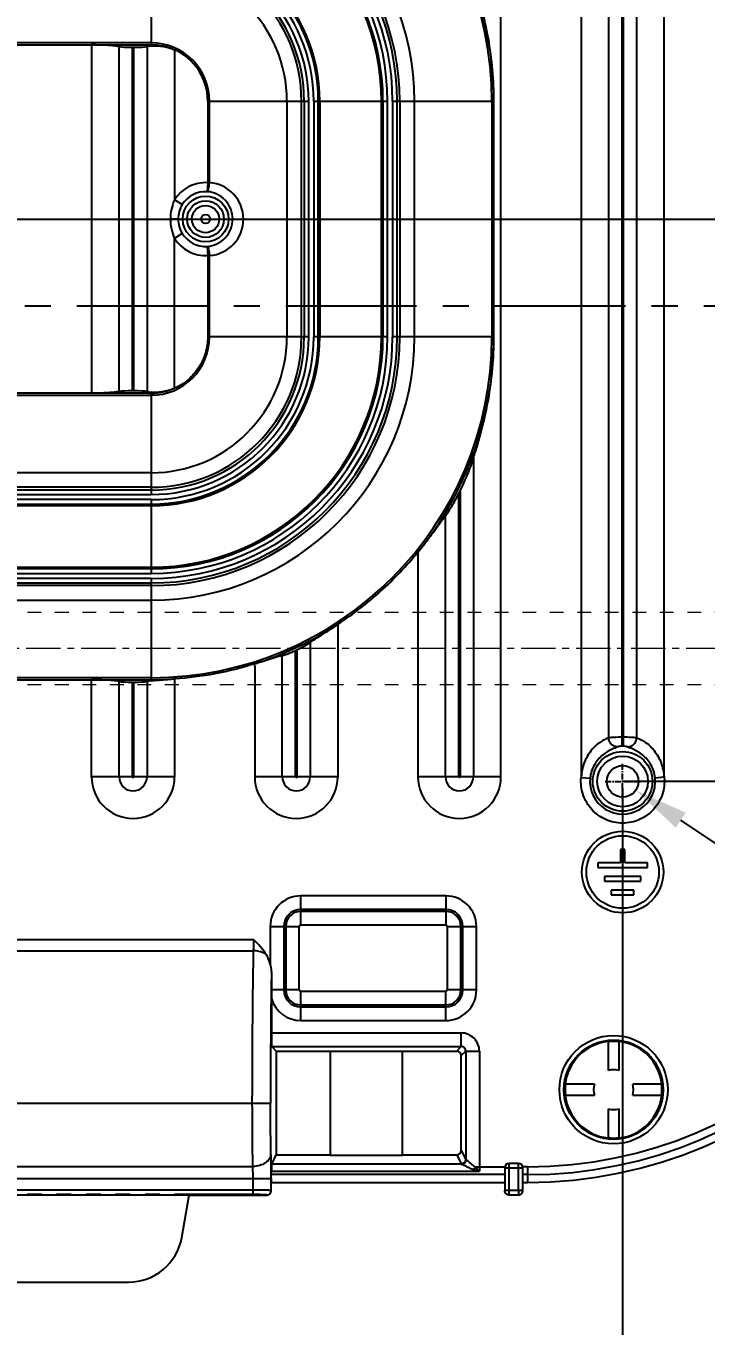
# Model space of a CAD drawing. Header units: millimetres. Extents: x -2895 to -298, y -11750 to -2997.
# Drawn here: x -1565.9 to -1490.5, y -6714.7 to -6570.6 of the extents above; entities that cross this region are included whole.
import ezdxf

# ---------------------------------------------------------------- set-up
doc = ezdxf.new("R2010")
doc.units = ezdxf.units.MM
doc.header["$LTSCALE"] = 16.335
doc.header["$PDMODE"] = 3
doc.header["$PDSIZE"] = 0.3125
doc.linetypes.add('CENTER', pattern=[0.6, 0.375, -0.075, 0.075, -0.075])
doc.linetypes.add('HIDDEN', pattern=[0.2, 0.1, -0.1])
doc.layers.get('0').update_dxf_attribs({"linetype": 'CONTINUOUS'})
doc.layers.get('Defpoints').update_dxf_attribs({"linetype": 'CONTINUOUS'})
doc.layers.add('cool', color=153, linetype='HIDDEN', lineweight=9)
doc.layers.add('DEFAULT_2', color=8, linetype='HIDDEN')
doc.styles.get("Standard").update_dxf_attribs({"font": 'txt', "width": 0.8})
doc.dimstyles.new('ISO-25', dxfattribs={"dimtxt": 8, "dimasz": 6, "dimexe": 0, "dimexo": 0, "dimgap": 0, "dimtad": 1, "dimdsep": 46, "dimtxsty": 'Standard', "dimcen": 0, "dimclrd": 4, "dimclre": 4, "dimclrt": 6, "dimazin": 0, "dimtfac": 1, "dimtofl": 0, "dimtmove": 0, "dimatfit": 3, "dimfxl": 0, "dimarcsym": 0})

# ---------------------------------------------------------------- blocks, each defined once
blk = doc.blocks.new('*D2095')
at = {"color": 4, "lineweight": -2}
blk.add_line((-1450.12, -6687.49), (-1493.31, -6658.64), dxfattribs=at)
at = {"color": 4}
blk.add_solid([(-1492.76, -6657.81), (-1493.87, -6659.47), (-1498.3, -6655.31)], dxfattribs=at)
at = {"layer": 'Defpoints', "color": 0}
for p in [(-1501.21, -6653.36), (-1498.3, -6655.31)]:
    blk.add_point(p, dxfattribs=at)
at = {"color": 6, "insert": (-1466.28, -6670.33), "char_height": 8, "attachment_point": 5, "rotation": 326.2601}
blk.add_mtext('∅3.5(镶针)', dxfattribs=at)
blk = doc.blocks.new('147')
at = {"layer": 'cool', "ltscale": 0.932966}
for p, q in [((229.57, -3849.57), (-211.77, -3849.57)), ((229.57, -3857.57), (-211.77, -3857.57))]:
    blk.add_line(p, q, dxfattribs=at)
at = {"layer": 'cool', "color": 1, "linetype": 'CENTER', "ltscale": 0.621977}
blk.add_line((243.9, -3853.57), (-226.1, -3853.57), dxfattribs=at)
blk = doc.blocks.new('*D2075')
at = {"color": 4, "lineweight": -2}
blk.add_line((-1400.17, -6601.62), (-1379.77, -6601.62), dxfattribs=at)
at = {"layer": 'Defpoints', "color": 0}
for p in [(-1626.39, -6601.62), (-1400.17, -6601.62), (-1382.17, -6601.62)]:
    blk.add_point(p, dxfattribs=at)
at = {"color": 6, "insert": (-1380.97, -6598.62), "char_height": 6, "attachment_point": 5}
blk.add_mtext('0', dxfattribs=at)
blk = doc.blocks.new('*D2076')
at = {"color": 4, "lineweight": -2}
blk.add_line((-1626.39, -6567.9), (-1362.97, -6567.9), dxfattribs=at)
at = {"layer": 'Defpoints', "color": 0}
for p in [(-1626.39, -6567.9), (-1382.17, -6567.9), (-1626.39, -6601.62)]:
    blk.add_point(p, dxfattribs=at)
at = {"color": 6, "insert": (-1372.57, -6564.9), "char_height": 6, "attachment_point": 5}
blk.add_mtext('33.72', dxfattribs=at)
blk = doc.blocks.new('*D2077')
at = {"color": 4, "lineweight": -2}
blk.add_line((-1421.22, -6554.62), (-1374.17, -6554.62), dxfattribs=at)
at = {"layer": 'Defpoints', "color": 0}
for p in [(-1421.22, -6554.62), (-1382.17, -6554.62), (-1626.39, -6601.62)]:
    blk.add_point(p, dxfattribs=at)
at = {"color": 6, "insert": (-1378.17, -6551.62), "char_height": 6, "attachment_point": 5}
blk.add_mtext('47', dxfattribs=at)
blk = doc.blocks.new('*D2078')
at = {"color": 4, "lineweight": -2}
blk.add_line((-1413.93, -6494.62), (-1371.77, -6494.62), dxfattribs=at)
at = {"layer": 'Defpoints', "color": 0}
for p in [(-1413.93, -6494.62), (-1382.17, -6494.62), (-1626.39, -6601.62)]:
    blk.add_point(p, dxfattribs=at)
at = {"color": 6, "insert": (-1376.97, -6491.62), "char_height": 6, "attachment_point": 5}
blk.add_mtext('107', dxfattribs=at)
blk = doc.blocks.new('*D2079')
at = {"color": 4, "lineweight": -2}
blk.add_line((-1424.42, -6639.62), (-1374.17, -6639.62), dxfattribs=at)
at = {"layer": 'Defpoints', "color": 0}
for p in [(-1626.39, -6601.62), (-1424.42, -6639.62), (-1382.17, -6639.62)]:
    blk.add_point(p, dxfattribs=at)
at = {"color": 6, "insert": (-1378.17, -6636.62), "char_height": 6, "attachment_point": 5}
blk.add_mtext('38', dxfattribs=at)
blk = doc.blocks.new('*D2102')
at = {"color": 4, "lineweight": -2}
blk.add_line((-1499.76, -6654.33), (-1364.57, -6654.33), dxfattribs=at)
at = {"layer": 'Defpoints', "color": 0}
for p in [(-1626.39, -6601.62), (-1499.76, -6654.33), (-1382.17, -6654.33)]:
    blk.add_point(p, dxfattribs=at)
at = {"color": 6, "insert": (-1373.37, -6651.33), "char_height": 6, "attachment_point": 5}
blk.add_mtext('52.71', dxfattribs=at)
blk = doc.blocks.new('*D2103')
at = {"color": 4, "lineweight": -2}
blk.add_line((-1626.39, -6592.02), (-1372.57, -6592.02), dxfattribs=at)
at = {"layer": 'Defpoints', "color": 0}
for p in [(-1626.39, -6592.02), (-1382.17, -6592.02), (-1626.39, -6601.62)]:
    blk.add_point(p, dxfattribs=at)
at = {"color": 6, "insert": (-1377.37, -6589.02), "char_height": 6, "attachment_point": 5}
blk.add_mtext('9.6', dxfattribs=at)
blk = doc.blocks.new('*D2104')
at = {"color": 4, "lineweight": -2}
blk.add_line((-1420.38, -6726.62), (-1370.97, -6726.62), dxfattribs=at)
at = {"layer": 'Defpoints', "color": 0}
for p in [(-1626.39, -6601.62), (-1420.38, -6726.62), (-1382.17, -6726.62)]:
    blk.add_point(p, dxfattribs=at)
at = {"color": 6, "insert": (-1376.57, -6723.62), "char_height": 6, "attachment_point": 5}
blk.add_mtext('125', dxfattribs=at)
blk = doc.blocks.new('*D2080')
at = {"color": 4, "lineweight": -2}
blk.add_line((-1499.76, -6655.09), (-1499.76, -6821.05), dxfattribs=at)
at = {"layer": 'Defpoints', "color": 0}
for p in [(-1626.39, -6601.62), (-1499.76, -6655.09), (-1499.76, -6798.65)]:
    blk.add_point(p, dxfattribs=at)
at = {"color": 6, "insert": (-1502.76, -6809.85), "char_height": 6, "attachment_point": 5, "rotation": 90}
blk.add_mtext('126.63', dxfattribs=at)
blk = doc.blocks.new('*D2085')
at = {"color": 4, "lineweight": -2}
blk.add_line((-1412.59, -6441.62), (-1371.77, -6441.62), dxfattribs=at)
at = {"layer": 'Defpoints', "color": 0}
for p in [(-1412.59, -6441.62), (-1382.17, -6441.62), (-1626.39, -6601.62)]:
    blk.add_point(p, dxfattribs=at)
at = {"color": 6, "insert": (-1376.97, -6438.62), "char_height": 6, "attachment_point": 5}
blk.add_mtext('160', dxfattribs=at)
blk = doc.blocks.new('*D2086')
at = {"color": 4, "lineweight": -2}
blk.add_line((-1412.59, -6761.62), (-1371.77, -6761.62), dxfattribs=at)
at = {"layer": 'Defpoints', "color": 0}
for p in [(-1626.39, -6601.62), (-1412.59, -6761.62), (-1382.17, -6761.62)]:
    blk.add_point(p, dxfattribs=at)
at = {"color": 6, "insert": (-1376.97, -6758.62), "char_height": 6, "attachment_point": 5}
blk.add_mtext('160', dxfattribs=at)
blk = doc.blocks.new('*D2088')
at = {"color": 4, "lineweight": -2}
blk.add_line((-1421.39, -6758.51), (-1421.39, -6810.65), dxfattribs=at)
at = {"layer": 'Defpoints', "color": 0}
for p in [(-1626.39, -6601.62), (-1421.39, -6758.51), (-1421.39, -6798.65)]:
    blk.add_point(p, dxfattribs=at)
at = {"color": 6, "insert": (-1424.39, -6804.65), "char_height": 6, "attachment_point": 5, "rotation": 90}
blk.add_mtext('205', dxfattribs=at)
blk = doc.blocks.new('*D2090')
at = {"color": 4, "lineweight": -2}
blk.add_line((-1421.39, -6437.81), (-1421.39, -6394.21), dxfattribs=at)
at = {"layer": 'Defpoints', "color": 0}
for p in [(-1421.39, -6406.21), (-1421.39, -6437.81), (-1626.39, -6601.62)]:
    blk.add_point(p, dxfattribs=at)
at = {"color": 6, "insert": (-1424.39, -6400.21), "char_height": 6, "attachment_point": 5, "rotation": 90}
blk.add_mtext('205', dxfattribs=at)

msp = doc.modelspace()

# ---------------------------------------------------------------- linework, layer by layer
at = {"color": 7, "linetype": 'Continuous'}
for p, q in [((-1513.239, -6653.831), (-1513.239, -6508.106)), ((-1504.36, -6508.106), (-1504.359, -6653.917)), ((-1501.304, -6508.106), (-1501.304, -6649.515)), ((-1499.822, -6649.443), (-1499.822, -6508.106)), ((-1499.688, -6508.106), (-1499.688, -6649.443)), ((-1498.206, -6508.106), (-1498.206, -6649.515)), ((-1495.152, -6653.917), (-1495.151, -6508.094)), ((-1552.015, -6561.499), (-1552.015, -6572.837)), ((-1552.015, -6572.497), (-1619.956, -6572.497)), ((-1612.907, -6572.727), (-1552.015, -6572.727)), ((-1558.635, -6572.711), (-1558.635, -6611.335)), ((-1555.574, -6611.142), (-1555.574, -6572.905)), ((-1554.092, -6572.991), (-1553.958, -6572.991)), ((-1554.092, -6611.056), (-1554.092, -6572.991)), ((-1553.958, -6572.991), (-1553.958, -6611.056)), ((-1552.476, -6572.905), (-1552.476, -6611.142)), ((-1549.414, -6573.255), (-1549.419, -6589.884)), ((-1545.748, -6578.958), (-1534.555, -6578.958)), ((-1545.748, -6578.958), (-1545.748, -6587.985)), ((-1545.554, -6587.985), (-1545.554, -6578.958)), ((-1536.97, -6578.958), (-1536.97, -6605.088)), ((-1535.353, -6605.088), (-1535.353, -6578.958)), ((-1535.057, -6578.958), (-1535.057, -6605.088)), ((-1534.555, -6605.088), (-1534.555, -6578.958)), ((-1533.993, -6578.958), (-1525.817, -6578.958)), ((-1533.993, -6578.958), (-1533.993, -6605.088)), ((-1533.492, -6605.088), (-1533.492, -6578.958)), ((-1533.318, -6578.958), (-1533.318, -6605.088)), ((-1526.493, -6605.088), (-1526.493, -6578.958)), ((-1526.319, -6578.958), (-1526.319, -6605.088)), ((-1525.817, -6605.088), (-1525.817, -6578.958)), ((-1525.255, -6578.958), (-1514.018, -6578.958)), ((-1525.255, -6578.958), (-1525.255, -6605.088)), ((-1524.754, -6605.088), (-1524.754, -6578.958)), ((-1524.458, -6578.958), (-1524.458, -6605.088)), ((-1522.84, -6605.088), (-1522.84, -6578.958)), ((-1514.256, -6578.958), (-1514.256, -6605.088)), ((-1514.026, -6605.088), (-1514.026, -6578.958)), ((-1545.748, -6587.985), (-1545.807, -6588.987)), ((-1545.554, -6587.985), (-1545.748, -6587.985)), ((-1548.567, -6590.415), (-1549.419, -6589.884)), ((-1549.03, -6592.023), (-1549.89, -6592.023)), ((-1542.982, -6592.023), (-1541.785, -6592.023)), ((-1548.567, -6593.632), (-1549.419, -6594.162)), ((-1549.418, -6610.768), (-1549.418, -6594.164)), ((-1545.807, -6595.06), (-1545.748, -6596.062)), ((-1545.748, -6596.062), (-1545.554, -6596.062)), ((-1545.748, -6596.062), (-1545.748, -6605.088)), ((-1545.554, -6605.088), (-1545.554, -6596.062)), ((-1534.555, -6605.088), (-1545.748, -6605.088)), ((-1525.817, -6605.088), (-1533.993, -6605.088)), ((-1514.018, -6605.088), (-1525.255, -6605.088)), ((-1552.015, -6611.32), (-1576.198, -6611.319)), ((-1576.135, -6611.55), (-1552.015, -6611.55)), ((-1553.958, -6611.056), (-1554.092, -6611.056)), ((-1552.015, -6611.21), (-1552.015, -6622.548)), ((-1516.296, -6618.536), (-1516.296, -6653.831)), ((-1552.015, -6620.134), (-1576.135, -6620.134)), ((-1552.015, -6622.047), (-1601.56, -6622.047)), ((-1601.535, -6622.548), (-1552.015, -6622.548)), ((-1552.015, -6621.751), (-1578.583, -6621.746)), ((-1517.912, -6653.831), (-1517.912, -6622.416)), ((-1517.778, -6622.15), (-1517.778, -6653.831)), ((-1552.015, -6623.786), (-1602.334, -6623.786)), ((-1601.56, -6623.612), (-1552.015, -6623.612)), ((-1552.015, -6623.11), (-1601.535, -6623.11)), ((-1552.015, -6623.11), (-1552.015, -6631.286)), ((-1519.394, -6653.831), (-1519.394, -6624.902)), ((-1522.454, -6628.929), (-1522.451, -6653.831)), ((-1602.334, -6630.611), (-1552.015, -6630.611)), ((-1552.015, -6630.785), (-1601.56, -6630.785)), ((-1601.56, -6632.35), (-1552.015, -6632.35)), ((-1601.535, -6631.286), (-1552.015, -6631.286)), ((-1552.015, -6631.849), (-1601.535, -6631.849)), ((-1552.015, -6631.849), (-1552.015, -6643.187)), ((-1552.015, -6632.646), (-1576.135, -6632.646)), ((-1576.135, -6634.263), (-1552.015, -6634.263)), ((-1531.329, -6636.93), (-1531.329, -6653.831)), ((-1536.002, -6653.831), (-1536.002, -6639.828)), ((-1535.868, -6639.766), (-1535.868, -6653.831)), ((-1534.386, -6638.94), (-1534.386, -6653.831)), ((-1540.543, -6641.58), (-1540.545, -6641.266)), ((-1537.484, -6653.831), (-1537.484, -6640.381)), ((-1540.543, -6641.58), (-1540.541, -6653.831)), ((-1576.722, -6643.077), (-1552.015, -6643.077)), ((-1552.015, -6642.847), (-1576.135, -6642.847)), ((-1558.631, -6653.831), (-1558.632, -6643.061)), ((-1555.574, -6653.831), (-1555.574, -6643.255)), ((-1554.092, -6643.341), (-1553.958, -6643.341)), ((-1554.092, -6653.831), (-1554.092, -6643.341)), ((-1553.958, -6643.341), (-1553.958, -6653.831)), ((-1552.476, -6643.255), (-1552.476, -6653.831)), ((-1549.416, -6642.953), (-1549.419, -6653.831)), ((-1499.809, -6650.444), (-1499.822, -6649.443)), ((-1499.688, -6649.443), (-1499.702, -6650.444)), ((-1554.092, -6653.831), (-1558.631, -6653.831)), ((-1549.419, -6653.831), (-1553.958, -6653.831)), ((-1536.002, -6653.831), (-1540.541, -6653.831)), ((-1531.329, -6653.831), (-1535.868, -6653.831)), ((-1517.912, -6653.831), (-1522.451, -6653.831)), ((-1513.239, -6653.831), (-1517.778, -6653.831)), ((-1504.361, -6653.893), (-1503.364, -6653.988)), ((-1496.151, -6653.94), (-1495.156, -6653.831)), ((-1499.504, -6661.871), (-1500.007, -6661.871)), ((-1500.007, -6661.871), (-1500.007, -6663.378)), ((-1499.504, -6663.378), (-1499.504, -6661.871)), ((-1500.007, -6663.378), (-1502.519, -6663.378)), ((-1502.519, -6663.378), (-1502.519, -6663.881)), ((-1502.519, -6663.881), (-1496.992, -6663.881)), ((-1496.992, -6663.378), (-1499.504, -6663.378)), ((-1496.992, -6663.881), (-1496.992, -6663.378)), ((-1497.745, -6664.886), (-1501.765, -6664.886)), ((-1501.765, -6664.886), (-1501.765, -6665.388)), ((-1501.765, -6665.388), (-1497.745, -6665.388)), ((-1497.745, -6665.388), (-1497.745, -6664.886)), ((-1519.353, -6667.022), (-1535.433, -6667.022)), ((-1535.433, -6670.251), (-1535.433, -6667.022)), ((-1519.353, -6667.022), (-1519.353, -6670.251)), ((-1498.499, -6666.393), (-1501.012, -6666.393)), ((-1501.012, -6666.393), (-1501.012, -6666.896)), ((-1501.012, -6666.896), (-1498.499, -6666.896)), ((-1498.499, -6666.896), (-1498.499, -6666.393)), ((-1519.353, -6668.524), (-1535.433, -6668.524)), ((-1519.353, -6668.749), (-1535.433, -6668.749)), ((-1538.824, -6670.413), (-1535.595, -6670.413)), ((-1538.824, -6670.413), (-1538.824, -6674.62)), ((-1537.322, -6670.413), (-1537.322, -6677.448)), ((-1537.097, -6670.413), (-1537.097, -6677.448)), ((-1535.595, -6677.448), (-1535.595, -6670.413)), ((-1535.433, -6670.251), (-1519.353, -6670.251)), ((-1519.19, -6670.413), (-1515.961, -6670.413)), ((-1519.19, -6670.413), (-1519.19, -6677.448)), ((-1517.688, -6677.448), (-1517.688, -6670.413)), ((-1517.463, -6677.448), (-1517.463, -6670.413)), ((-1515.961, -6677.448), (-1515.961, -6670.413)), ((-1540.641, -6671.891), (-1712.129, -6671.891)), ((-1712.107, -6673.118), (-1540.663, -6673.118)), ((-1538.683, -6675.909), (-1538.683, -6677.448)), ((-1535.595, -6677.448), (-1538.683, -6677.448)), ((-1538.683, -6677.448), (-1538.683, -6678.416)), ((-1538.683, -6678.416), (-1538.683, -6682.216)), ((-1519.353, -6677.611), (-1535.433, -6677.611)), ((-1535.433, -6680.84), (-1535.433, -6677.611)), ((-1519.353, -6680.84), (-1519.353, -6677.611)), ((-1515.961, -6677.448), (-1519.19, -6677.448)), ((-1535.433, -6679.113), (-1519.353, -6679.113)), ((-1535.433, -6679.338), (-1519.353, -6679.338)), ((-1535.433, -6680.84), (-1519.353, -6680.84)), ((-1538.683, -6682.216), (-1517.646, -6682.216)), ((-1517.646, -6683.723), (-1517.646, -6682.216)), ((-1538.645, -6683.723), (-1517.646, -6683.723)), ((-1538.146, -6684.222), (-1538.645, -6683.723)), ((-1538.146, -6684.222), (-1518.144, -6684.222)), ((-1538.146, -6684.222), (-1538.146, -6695.738)), ((-1532.146, -6695.738), (-1532.146, -6684.222)), ((-1524.146, -6695.738), (-1524.146, -6684.222)), ((-1518.144, -6684.222), (-1517.646, -6683.723)), ((-1517.644, -6684.722), (-1517.146, -6684.223)), ((-1517.146, -6684.223), (-1515.639, -6684.223)), ((-1517.146, -6684.223), (-1517.146, -6696.235)), ((-1515.639, -6684.223), (-1515.639, -6697.046)), ((-1501.363, -6683.152), (-1501.363, -6686.376)), ((-1500.157, -6686.376), (-1500.157, -6683.152)), ((-1517.644, -6695.238), (-1517.644, -6684.722)), ((-1502.887, -6687.9), (-1506.112, -6687.9)), ((-1495.409, -6687.9), (-1498.633, -6687.9)), ((-1713.977, -6690.011), (-1538.793, -6690.011)), ((-1506.112, -6689.106), (-1502.887, -6689.106)), ((-1498.633, -6689.106), (-1495.409, -6689.106)), ((-1501.363, -6690.631), (-1501.363, -6693.855)), ((-1500.157, -6693.855), (-1500.157, -6690.631)), ((-1538.654, -6696.753), (-1538.146, -6695.738)), ((-1538.146, -6695.738), (-1532.146, -6695.738)), ((-1532.146, -6695.764), (-1524.146, -6695.764)), ((-1524.146, -6695.738), (-1518.144, -6695.738)), ((-1518.144, -6695.738), (-1517.646, -6696.734)), ((-1517.644, -6695.238), (-1517.146, -6696.235)), ((-1712.024, -6697.005), (-1540.747, -6697.005)), ((-1517.602, -6696.753), (-1538.654, -6696.753)), ((-1516.098, -6697.046), (-1512.806, -6697.046)), ((-1512.82, -6697.164), (-1510.878, -6697.164)), ((-1512.82, -6697.164), (-1512.82, -6699.682)), ((-1511.31, -6696.664), (-1512.32, -6696.664)), ((-1512.318, -6700.181), (-1512.318, -6697.164)), ((-1511.313, -6699.682), (-1511.313, -6696.731)), ((-1510.308, -6697.046), (-1510.825, -6697.046)), ((-1510.81, -6699.682), (-1510.81, -6697.164)), ((-1510.308, -6697.046), (-1510.308, -6698.787)), ((-1714.06, -6698.337), (-1538.711, -6698.337)), ((-1540.72, -6700.129), (-1540.72, -6698.337)), ((-1538.71, -6698.339), (-1538.71, -6698.785)), ((-1538.71, -6698.787), (-1512.82, -6698.787)), ((-1538.71, -6699.682), (-1538.71, -6698.787)), ((-1512.82, -6697.916), (-1538.696, -6697.916)), ((-1538.686, -6697.531), (-1515.631, -6697.531)), ((-1510.308, -6697.916), (-1510.81, -6697.916)), ((-1510.81, -6698.787), (-1510.308, -6698.787)), ((-1540.72, -6699.629), (-1712.05, -6699.629)), ((-1704.976, -6700.154), (-1547.795, -6700.154)), ((-1548.627, -6704.877), (-1547.8, -6700.182)), ((-1540.72, -6700.129), (-1547.8, -6700.129)), ((-1547.8, -6700.182), (-1539.21, -6700.182)), ((-1511.313, -6699.682), (-1512.82, -6699.682)), ((-1511.31, -6700.181), (-1512.321, -6700.181)), ((-1510.81, -6699.682), (-1511.313, -6699.682)), ((-1698.234, -6709.835), (-1554.536, -6709.835))]:
    msp.add_line(p, q, dxfattribs=at)
at = {"color": 1, "linetype": 'CENTER', "ltscale": 2.363517}
msp.add_line((-1861.385, -6601.624), (-1391.385, -6601.624), dxfattribs=at)
at = {"color": 1, "linetype": 'CENTER', "ltscale": 0.108846}
for p, q in [((-1499.755, -6656.258), (-1499.755, -6652.408)), ((-1501.68, -6654.333), (-1497.83, -6654.333))]:
    msp.add_line(p, q, dxfattribs=at)
at = {"color": 7, "linetype": 'Continuous'}
for centre, radius in [((-1545.985, -6592.023), 2.537), ((-1545.985, -6592.023), 2.036), ((-1545.985, -6592.023), 1.508), ((-1545.985, -6592.023), 0.503), ((-1499.755, -6654.333), 3.306), ((-1499.755, -6654.333), 2.806), ((-1499.755, -6664.383), 4.522), ((-1499.755, -6664.383), 4.02), ((-1500.76, -6688.503), 6.004), ((-1500.76, -6688.503), 5.503)]:
    msp.add_circle(centre, radius, dxfattribs=at)
at = {"color": 2, "linetype": 'Continuous'}
msp.add_circle((-1499.755, -6654.333), 1.75, dxfattribs=at)
at = {"color": 7, "linetype": 'Continuous'}
for centre, radius, start, end in [((-1552.015, -6578.958), 37.759, 0, 90), ((-1552.015, -6578.958), 29.175, 0, 90), ((-1552.015, -6578.958), 27.558, 0, 90), ((-1552.015, -6578.958), 27.261, 0, 90), ((-1552.015, -6578.958), 26.76, 0, 90), ((-1552.015, -6578.958), 26.198, 0, 90), ((-1552.015, -6578.958), 25.696, 0, 90), ((-1552.015, -6578.958), 25.522, 0, 90), ((-1552.015, -6578.958), 37.989, 0, 38.83291), ((-1552.015, -6578.958), 18.698, 0, 90), ((-1552.015, -6578.958), 18.524, 0, 90), ((-1552.015, -6578.958), 18.022, 0, 90), ((-1552.015, -6578.958), 17.46, 0, 90), ((-1552.015, -6578.958), 16.959, 0, 90), ((-1552.015, -6578.958), 16.662, 0, 90), ((-1552.015, -6578.958), 15.045, 0, 90), ((-1552.015, -6578.958), 6.461, 0, 90), ((-1552.016, -6578.964), 6.237, 65.41084, 89.98936), ((-1552.019, -6578.96), 6.271, 0.01433, 65.4506), ((-1545.985, -6592.023), 4.046, 86.63825, 148.08007), ((-1545.985, -6592.023), 3.042, 86.63825, 148.08007), ((-1545.833, -6592.024), 4.049, 0.00836, 86.04404), ((-1545.834, -6592.023), 4.049, 273.95805, 359.99005), ((-1545.985, -6592.023), 3.042, 211.91993, 273.36175), ((-1545.985, -6592.023), 4.046, 211.95246, 273.36175), ((-1552.015, -6605.088), 37.759, 270, 0), ((-1552.015, -6605.088), 29.175, 270, 0), ((-1552.015, -6605.088), 27.558, 270, 0), ((-1552.015, -6605.088), 27.261, 270, 0), ((-1552.015, -6605.088), 26.76, 270, 360), ((-1552.015, -6605.088), 26.198, 270, 360), ((-1552.015, -6605.088), 25.696, 270, 0), ((-1552.015, -6605.088), 25.522, 270, 0), ((-1552.015, -6605.088), 18.698, 270, 0), ((-1552.015, -6605.088), 18.524, 270, 0), ((-1552.015, -6605.088), 18.022, 270, 0), ((-1552.015, -6605.088), 17.46, 270, 360), ((-1552.015, -6605.088), 16.959, 270, 0), ((-1552.015, -6605.088), 16.662, 270, 0), ((-1552.015, -6605.088), 15.045, 270, 0), ((-1552.015, -6605.088), 6.461, 270, 0), ((-1552.015, -6605.088), 37.989, 321.12318, 0), ((-1552.015, -6605.088), 6.231, 270, 294.542), ((-1552.015, -6605.088), 38.253, 333.06467, 333.51081), ((-1552.015, -6605.088), 37.989, 287.61323, 302.99151), ((-1552.015, -6605.088), 38.253, 294.74696, 294.96798), ((-1552.021, -6605.078), 37.964, 273.93341, 287.59365), ((-1552.015, -6605.088), 37.989, 270, 273.91142), ((-1510.308, -6648.806), 49.981, 270, 0), ((-1510.308, -6648.806), 49.11, 270, 0), ((-1510.308, -6648.806), 48.24, 270, 0), ((-1499.755, -6654.333), 4.891, 89.21569, 90.78431), ((-1499.755, -6654.333), 3.889, 89.21569, 90.78431), ((-1554.025, -6653.831), 4.606, 180, 360), ((-1554.025, -6653.831), 1.549, 180.00138, 359.99862), ((-1554.025, -6653.831), 0.0669, 180, 0), ((-1535.935, -6653.831), 4.606, 180, 360), ((-1535.935, -6653.831), 1.549, 180.00138, 359.99862), ((-1535.935, -6653.831), 0.0669, 180, 0), ((-1517.845, -6653.831), 4.606, 180, 360), ((-1517.845, -6653.831), 1.549, 180.00138, 359.99862), ((-1517.845, -6653.831), 0.0669, 180, 0), ((-1499.755, -6654.333), 3.626, 173.77333, 6.22647), ((-1535.433, -6670.413), 3.391, 90, 180), ((-1519.353, -6670.413), 3.391, 0, 90), ((-1535.433, -6670.413), 1.89, 90, 180), ((-1519.353, -6670.413), 1.89, 0, 90), ((-1535.433, -6670.413), 1.664, 90, 180), ((-1519.353, -6670.413), 1.664, 0, 90), ((-1535.433, -6670.413), 0.163, 90, 180), ((-1519.353, -6670.413), 0.163, 0, 90), ((-737.272, -6689.24), 801.522, 179.046986, 180.055113), ((-1535.433, -6677.448), 3.391, 196.58, 270), ((-1535.433, -6677.448), 1.89, 180, 270), ((-1535.433, -6677.448), 1.664, 180, 270), ((-1535.433, -6677.448), 0.163, 180, 270), ((-1519.353, -6677.448), 3.391, 270, 0), ((-1519.353, -6677.448), 1.89, 270, 0), ((-1519.353, -6677.448), 1.664, 270, 0), ((-1519.353, -6677.448), 0.163, 270, 0), ((-1517.645, -6684.223), 2.007, 359.99234, 90.00772), ((-1517.644, -6684.222), 0.498, 359.82489, 90.17511), ((-1500.76, -6688.503), 5.385, 96.42899, 173.57101), ((-1500.76, -6688.503), 5.359, 83.53929, 96.46071), ((-1500.76, -6688.503), 5.385, 6.42899, 83.57101), ((-1500.76, -6688.503), 2.211, 74.17338, 105.82662), ((-1500.76, -6688.503), 5.359, 173.53929, 186.46071), ((-1500.76, -6688.503), 2.211, 164.17338, 195.82662), ((-1500.76, -6688.503), 2.211, 344.17338, 15.82662), ((-1500.76, -6688.503), 5.359, 353.53929, 6.46071), ((-1500.76, -6688.503), 5.385, 186.42899, 263.57101), ((-1500.76, -6688.503), 5.385, 276.42899, 353.57101), ((-1500.76, -6688.503), 2.211, 254.17338, 285.82662), ((-1500.76, -6688.503), 5.359, 263.53929, 276.46071), ((-1620.048, -6697.53), 81.332, 0.92446, 1.30871), ((-1517.646, -6696.234), 0.5, 270.04751, 359.89355), ((-1512.32, -6697.164), 0.5, 90, 180), ((-1511.31, -6697.164), 0.5, 0, 90), ((-1539.21, -6699.682), 0.5, 269.99468, 0.02868), ((-1511.311, -6699.681), 0.5, 284.6037, 359.93689), ((-1554.536, -6703.835), 6, 270, 350)]:
    msp.add_arc(centre, radius, start, end, dxfattribs=at)
for centre, major_axis, ratio, start_param, end_param in [((-1554.092, -6572.85), (1.608, 0), 0.0874887, -2.7433978, -1.5707963), ((-1553.958, -6572.85), (1.608, 0), 0.0874887, -1.5707963, -0.3981949), ((-1549.419, -6573.017), (3.317, 0), 0.0874887, 2.4699525, 2.7433978), ((-1554.092, -6611.196), (1.608, 0), 0.0874887, 1.5707963, 2.7433978), ((-1553.958, -6611.196), (1.608, 0), 0.0874887, 0.3981949, 1.5707963), ((-1549.419, -6611.029), (3.317, 0), 0.0874887, -2.7433978, -2.4699525), ((-1554.092, -6643.2), (1.608, 0), 0.0874887, -2.7433978, -1.5707963), ((-1553.958, -6643.2), (1.608, 0), 0.0874887, -1.5707963, -0.3981949), ((-1549.419, -6643.367), (3.317, 0), 0.0874887, 2.4699525, 2.7433978), ((-1538.644, -6682.216), (0, 1.508), 0.0261859, -4.712389, -3.1677726), ((-1518.144, -6684.722), (0.354, 0.354), 0.999315, -0.7850555, 0.7850555), ((-1518.144, -6695.237), (0.224, -0.448), 0.9982883, -0.4626886, 1.1067377), ((-1538.652, -6698.259), (0, 1.508), 0.0261859, 0.0523599, 1.0669174), ((-1538.709, -6697.046), (0, 1.005), 0.0261859, -2.2556799, -2.0746753)]:
    msp.add_ellipse(centre, major_axis=major_axis, ratio=ratio, start_param=start_param, end_param=end_param, dxfattribs=at)
for points, knots in [([(-1514.018, -6578.958), (-1514.018, -6577.793), (-1514.123, -6575.463), (-1514.59, -6572.008), (-1515.216, -6569.195), (-1515.821, -6567.042), (-1516.143, -6566.009), (-1516.296, -6565.511)], [0, 0, 0, 0, 0.2552513, 0.5101726, 0.7628894, 0.8858047, 1, 1, 1, 1]), ([(-1555.574, -6572.905), (-1555.74, -6572.871), (-1556.147, -6572.82), (-1557.167, -6572.745), (-1558.021, -6572.727), (-1558.634, -6572.727)], [0, 0, 0, 0, 0.1651885, 0.4006871, 1, 1, 1, 1]), ([(-1552.015, -6572.837), (-1551.837, -6572.817), (-1551.441, -6572.8), (-1550.807, -6572.862), (-1550.114, -6573.011), (-1549.645, -6573.17), (-1549.416, -6573.275)], [0, 0, 0, 0, 0.2022104, 0.4449603, 0.7162063, 1, 1, 1, 1]), ([(-1545.807, -6588.987), (-1545.793, -6588.984), (-1545.763, -6588.958), (-1545.706, -6588.861), (-1545.642, -6588.655), (-1545.588, -6588.346), (-1545.562, -6588.109), (-1545.554, -6587.985)], [0, 0, 0, 0, 0.0401605, 0.1056215, 0.322797, 0.6447698, 1, 1, 1, 1]), ([(-1542.982, -6592.023), (-1542.982, -6591.642), (-1543.134, -6590.876), (-1543.751, -6589.891), (-1544.688, -6589.214), (-1545.433, -6589.014), (-1545.807, -6588.987)], [0, 0, 0, 0, 0.2522179, 0.5029919, 0.7518626, 1, 1, 1, 1]), ([(-1549.416, -6589.877), (-1549.572, -6590.211), (-1549.815, -6590.915), (-1549.89, -6591.655), (-1549.89, -6592.023)], [0, 0, 0, 0, 0.4999354, 1, 1, 1, 1]), ([(-1548.567, -6590.415), (-1548.717, -6590.655), (-1548.949, -6591.177), (-1549.03, -6591.743), (-1549.029, -6592.023)], [0, 0, 0, 0, 0.5026438, 1, 1, 1, 1]), ([(-1549.89, -6592.023), (-1549.889, -6592.391), (-1549.815, -6593.13), (-1549.575, -6593.833), (-1549.418, -6594.166)], [0, 0, 0, 0, 0.500072, 1, 1, 1, 1]), ([(-1549.03, -6592.023), (-1549.03, -6592.303), (-1548.949, -6592.869), (-1548.717, -6593.391), (-1548.567, -6593.632)], [0, 0, 0, 0, 0.4971947, 1, 1, 1, 1]), ([(-1545.807, -6595.06), (-1545.433, -6595.033), (-1544.688, -6594.833), (-1543.751, -6594.156), (-1543.134, -6593.171), (-1542.982, -6592.405), (-1542.982, -6592.023)], [0, 0, 0, 0, 0.2481294, 0.4969829, 0.7477531, 1, 1, 1, 1]), ([(-1545.807, -6595.06), (-1545.793, -6595.063), (-1545.763, -6595.089), (-1545.706, -6595.186), (-1545.642, -6595.392), (-1545.588, -6595.7), (-1545.562, -6595.937), (-1545.554, -6596.062)], [0, 0, 0, 0, 0.0401593, 0.1056172, 0.3227858, 0.6447584, 1, 1, 1, 1]), ([(-1545.748, -6605.088), (-1545.75, -6605.682), (-1545.918, -6606.878), (-1546.671, -6608.518), (-1547.844, -6609.894), (-1548.875, -6610.526), (-1549.418, -6610.768)], [0, 0, 0, 0, 0.2499788, 0.4999758, 0.7499735, 1, 1, 1, 1]), ([(-1516.296, -6618.536), (-1516.143, -6618.038), (-1515.821, -6617.004), (-1515.216, -6614.851), (-1514.59, -6612.039), (-1514.123, -6608.584), (-1514.018, -6606.253), (-1514.018, -6605.088)], [0, 0, 0, 0, 0.1141953, 0.2371106, 0.4898274, 0.7447487, 1, 1, 1, 1]), ([(-1549.418, -6610.766), (-1549.647, -6610.871), (-1550.114, -6611.034), (-1550.98, -6611.225), (-1551.624, -6611.253), (-1552.015, -6611.21)], [0, 0, 0, 0, 0.284105, 0.5555213, 1, 1, 1, 1]), ([(-1555.574, -6611.142), (-1555.74, -6611.176), (-1556.148, -6611.226), (-1557.167, -6611.302), (-1558.022, -6611.32), (-1558.635, -6611.32)], [0, 0, 0, 0, 0.1651759, 0.400724, 1, 1, 1, 1]), ([(-1517.778, -6622.15), (-1517.478, -6621.547), (-1516.941, -6620.359), (-1516.481, -6619.137), (-1516.296, -6618.536)], [0, 0, 0, 0, 0.5172053, 1, 1, 1, 1]), ([(-1519.394, -6624.902), (-1519.27, -6624.747), (-1519.023, -6624.377), (-1518.515, -6623.556), (-1518.149, -6622.881), (-1517.912, -6622.416)], [0, 0, 0, 0, 0.2059116, 0.4597533, 1, 1, 1, 1]), ([(-1522.454, -6628.929), (-1522.307, -6628.746), (-1522.008, -6628.387), (-1521.575, -6627.84), (-1521.161, -6627.29), (-1520.635, -6626.588), (-1520.053, -6625.79), (-1519.608, -6625.168), (-1519.394, -6624.902)], [0, 0, 0, 0, 0.1391505, 0.2773557, 0.4136488, 0.5469246, 0.7975625, 1, 1, 1, 1]), ([(-1531.329, -6636.93), (-1529.663, -6635.829), (-1526.483, -6633.383), (-1523.717, -6630.476), (-1522.454, -6628.929)], [0, 0, 0, 0, 0.5000095, 1, 1, 1, 1]), ([(-1534.386, -6638.94), (-1534.211, -6638.807), (-1533.783, -6638.521), (-1533.061, -6638.06), (-1532.214, -6637.527), (-1531.634, -6637.127), (-1531.329, -6636.929)], [0, 0, 0, 0, 0.1798523, 0.4220645, 0.7023752, 1, 1, 1, 1]), ([(-1537.484, -6640.381), (-1537.398, -6640.364), (-1537.192, -6640.305), (-1536.693, -6640.132), (-1536.287, -6639.96), (-1536.002, -6639.828)], [0, 0, 0, 0, 0.1664036, 0.405503, 1, 1, 1, 1]), ([(-1535.868, -6639.766), (-1535.571, -6639.628), (-1535.155, -6639.418), (-1534.667, -6639.131), (-1534.467, -6639.001), (-1534.386, -6638.94)], [0, 0, 0, 0, 0.5798093, 0.8203913, 1, 1, 1, 1]), ([(-1540.549, -6641.287), (-1540.235, -6641.187), (-1539.623, -6641.018), (-1538.778, -6640.741), (-1538.075, -6640.528), (-1537.659, -6640.413), (-1537.484, -6640.381)], [0, 0, 0, 0, 0.3096364, 0.5956267, 0.8337215, 1, 1, 1, 1]), ([(-1555.574, -6643.255), (-1555.74, -6643.221), (-1556.147, -6643.17), (-1557.167, -6643.095), (-1558.021, -6643.077), (-1558.634, -6643.077)], [0, 0, 0, 0, 0.1651885, 0.4006871, 1, 1, 1, 1]), ([(-1552.015, -6643.187), (-1551.63, -6643.145), (-1551.009, -6643.104), (-1550.141, -6643.036), (-1549.661, -6642.987), (-1549.414, -6642.97)], [0, 0, 0, 0, 0.4451521, 0.7155953, 1, 1, 1, 1]), ([(-1501.304, -6649.515), (-1501.434, -6649.564), (-1501.734, -6649.701), (-1502.227, -6649.967), (-1502.766, -6650.374), (-1503.274, -6650.919), (-1503.703, -6651.568), (-1504.148, -6652.523), (-1504.294, -6653.309), (-1504.359, -6653.831)], [0, 0, 0, 0, 0.0744916, 0.177218, 0.3005398, 0.4357823, 0.5759165, 0.7172824, 1, 1, 1, 1]), ([(-1500.25, -6650.508), (-1500.374, -6650.519), (-1500.644, -6650.484), (-1500.997, -6650.261), (-1501.235, -6649.914), (-1501.298, -6649.644), (-1501.305, -6649.515)], [0, 0, 0, 0, 0.2327814, 0.4932056, 0.758382, 1, 1, 1, 1]), ([(-1499.822, -6649.443), (-1500.119, -6649.445), (-1500.614, -6649.459), (-1501.108, -6649.49), (-1501.304, -6649.515)], [0, 0, 0, 0, 0.5998375, 1, 1, 1, 1]), ([(-1498.206, -6649.515), (-1498.403, -6649.49), (-1498.897, -6649.459), (-1499.392, -6649.445), (-1499.688, -6649.443)], [0, 0, 0, 0, 0.4001531, 1, 1, 1, 1]), ([(-1499.261, -6650.508), (-1499.139, -6650.519), (-1498.872, -6650.485), (-1498.519, -6650.267), (-1498.278, -6649.92), (-1498.213, -6649.646), (-1498.206, -6649.515)], [0, 0, 0, 0, 0.2285887, 0.4871585, 0.7539879, 1, 1, 1, 1]), ([(-1498.206, -6649.515), (-1498.076, -6649.564), (-1497.776, -6649.701), (-1497.284, -6649.967), (-1496.745, -6650.374), (-1496.237, -6650.919), (-1495.807, -6651.568), (-1495.474, -6652.284), (-1495.262, -6653.048), (-1495.184, -6653.569), (-1495.152, -6653.831)], [0, 0, 0, 0, 0.0744513, 0.177134, 0.3003917, 0.4355804, 0.5756449, 0.7169428, 0.8583601, 1, 1, 1, 1]), ([(-1500.25, -6650.508), (-1500.477, -6650.598), (-1501.08, -6650.815), (-1502.058, -6651.402), (-1502.984, -6652.47), (-1503.308, -6653.44), (-1503.359, -6653.94)], [0, 0, 0, 0, 0.1504116, 0.3929775, 0.6916359, 1, 1, 1, 1]), ([(-1499.809, -6650.444), (-1499.897, -6650.446), (-1500.045, -6650.46), (-1500.194, -6650.486), (-1500.25, -6650.508)], [0, 0, 0, 0, 0.5946787, 1, 1, 1, 1]), ([(-1499.261, -6650.508), (-1499.317, -6650.486), (-1499.465, -6650.46), (-1499.613, -6650.446), (-1499.702, -6650.444)], [0, 0, 0, 0, 0.4054719, 1, 1, 1, 1]), ([(-1496.151, -6653.94), (-1496.206, -6653.441), (-1496.525, -6652.47), (-1497.453, -6651.402), (-1498.431, -6650.815), (-1499.033, -6650.598), (-1499.261, -6650.508)], [0, 0, 0, 0, 0.3083636, 0.6070197, 0.849587, 1, 1, 1, 1]), ([(-1495.152, -6653.917), (-1495.083, -6654.549), (-1495.247, -6655.857), (-1496.239, -6657.544), (-1497.835, -6658.69), (-1499.755, -6659.095), (-1501.676, -6658.691), (-1503.27, -6657.544), (-1504.269, -6655.857), (-1504.419, -6654.549), (-1504.359, -6653.917)], [0, 0, 0, 0, 0.1249948, 0.2499614, 0.3749742, 0.4999842, 0.6249928, 0.7500006, 0.8750021, 1, 1, 1, 1]), ([(-1540.663, -6673.118), (-1540.659, -6673.026), (-1540.646, -6672.617), (-1540.641, -6672.208), (-1540.641, -6671.891)], [0, 0, 0, 0, 0.2254862, 1, 1, 1, 1]), ([(-1540.803, -6690.011), (-1540.803, -6688.504), (-1540.791, -6682.873), (-1540.74, -6677.242), (-1540.663, -6673.118)], [0, 0, 0, 0, 0.2676406, 1, 1, 1, 1]), ([(-1539.288, -6673.468), (-1539.383, -6673.412), (-1539.814, -6673.206), (-1540.298, -6673.123), (-1540.663, -6673.118)], [0, 0, 0, 0, 0.2322026, 1, 1, 1, 1]), ([(-1540.747, -6697.005), (-1540.756, -6696.493), (-1540.791, -6694.161), (-1540.803, -6691.83), (-1540.803, -6690.011)], [0, 0, 0, 0, 0.2197878, 1, 1, 1, 1]), ([(-1538.737, -6695.673), (-1538.747, -6695.258), (-1538.782, -6693.371), (-1538.793, -6691.483), (-1538.793, -6690.011)], [0, 0, 0, 0, 0.2197917, 1, 1, 1, 1]), ([(-1538.737, -6695.673), (-1538.742, -6695.849), (-1538.878, -6696.23), (-1539.348, -6696.655), (-1539.996, -6696.934), (-1540.491, -6697.002), (-1540.747, -6697.005)], [0, 0, 0, 0, 0.2022473, 0.4362856, 0.7069984, 1, 1, 1, 1]), ([(-1540.72, -6698.337), (-1540.72, -6698.217), (-1540.722, -6697.772), (-1540.732, -6697.328), (-1540.747, -6697.005)], [0, 0, 0, 0, 0.2717172, 1, 1, 1, 1]), ([(-1517.646, -6696.734), (-1517.645, -6696.736), (-1517.632, -6696.747), (-1517.616, -6696.75), (-1517.602, -6696.753)], [0, 0, 0, 0, 0.1379624, 1, 1, 1, 1]), ([(-1517.113, -6696.254), (-1517.115, -6696.381), (-1517.218, -6696.642), (-1517.478, -6696.752), (-1517.602, -6696.753)], [0, 0, 0, 0, 0.5036149, 1, 1, 1, 1]), ([(-1517.602, -6696.753), (-1517.572, -6696.759), (-1517.5, -6696.787), (-1517.322, -6696.868), (-1517.047, -6697.009), (-1516.673, -6697.19), (-1516.397, -6697.302), (-1516.251, -6697.348)], [0, 0, 0, 0, 0.0625695, 0.154984, 0.3989056, 0.6877508, 1, 1, 1, 1]), ([(-1517.146, -6696.235), (-1517.145, -6696.237), (-1517.137, -6696.247), (-1517.124, -6696.251), (-1517.113, -6696.254)], [0, 0, 0, 0, 0.1538814, 1, 1, 1, 1]), ([(-1517.113, -6696.254), (-1517.091, -6696.262), (-1517.04, -6696.297), (-1516.955, -6696.364), (-1516.849, -6696.457), (-1516.677, -6696.609), (-1516.435, -6696.82), (-1516.219, -6696.978), (-1516.098, -6697.046)], [0, 0, 0, 0, 0.0549264, 0.1415941, 0.252877, 0.3821404, 0.6762967, 1, 1, 1, 1]), ([(-1516.098, -6697.046), (-1516.109, -6697.074), (-1516.152, -6697.178), (-1516.204, -6697.279), (-1516.251, -6697.348)], [0, 0, 0, 0, 0.261198, 1, 1, 1, 1]), ([(-1516.098, -6697.046), (-1516.058, -6697.086), (-1515.9, -6697.247), (-1515.748, -6697.411), (-1515.631, -6697.531)], [0, 0, 0, 0, 0.2538002, 1, 1, 1, 1]), ([(-1515.639, -6697.046), (-1515.639, -6697.088), (-1515.638, -6697.25), (-1515.635, -6697.412), (-1515.631, -6697.531)], [0, 0, 0, 0, 0.2602359, 1, 1, 1, 1]), ([(-1512.318, -6697.164), (-1512.318, -6697.122), (-1512.319, -6696.978), (-1512.322, -6696.834), (-1512.32, -6696.733)], [0, 0, 0, 0, 0.2971077, 1, 1, 1, 1]), ([(-1538.71, -6698.785), (-1538.71, -6698.72), (-1538.708, -6698.485), (-1538.706, -6698.249), (-1538.702, -6698.077)], [0, 0, 0, 0, 0.2726185, 1, 1, 1, 1]), ([(-1538.702, -6698.077), (-1538.701, -6698.062), (-1538.7, -6698.008), (-1538.698, -6697.955), (-1538.696, -6697.916)], [0, 0, 0, 0, 0.2815581, 1, 1, 1, 1]), ([(-1538.71, -6699.682), (-1538.71, -6699.678), (-1538.729, -6699.675), (-1538.753, -6699.67), (-1538.804, -6699.666), (-1538.869, -6699.661), (-1538.953, -6699.656), (-1539.098, -6699.65), (-1539.317, -6699.643), (-1539.618, -6699.637), (-1539.961, -6699.632), (-1540.333, -6699.63), (-1540.589, -6699.629), (-1540.72, -6699.629)], [0, 0, 0, 0, 0.005448, 0.0200431, 0.0439742, 0.0770682, 0.1190301, 0.1694625, 0.2937419, 0.4451187, 0.6177712, 0.8051039, 1, 1, 1, 1]), ([(-1512.321, -6700.181), (-1512.426, -6700.181), (-1512.642, -6700.108), (-1512.768, -6699.92), (-1512.799, -6699.819)], [0, 0, 0, 0, 0.4989901, 1, 1, 1, 1]), ([(-1511.313, -6699.682), (-1511.313, -6699.723), (-1511.312, -6699.865), (-1511.309, -6700.007), (-1511.311, -6700.107)], [0, 0, 0, 0, 0.2947974, 1, 1, 1, 1]), ([(-1511.311, -6700.107), (-1511.311, -6700.117), (-1511.311, -6700.142), (-1511.313, -6700.167), (-1511.313, -6700.181)], [0, 0, 0, 0, 0.4075414, 1, 1, 1, 1])]:
    msp.add_open_spline(points, degree=3, knots=knots, dxfattribs=at)
for points in [[(-1539.288, -6673.468), (-1539.66, -6672.884), (-1540.151, -6672.381), (-1540.641, -6671.891)], [(-1538.824, -6674.62), (-1538.918, -6674.217), (-1539.065, -6673.817), (-1539.288, -6673.468)], [(-1538.824, -6674.62), (-1538.726, -6675.041), (-1538.683, -6675.478), (-1538.683, -6675.91)], [(-1516.251, -6697.348), (-1516.045, -6697.413), (-1515.838, -6697.472), (-1515.631, -6697.531)], [(-1512.799, -6699.819), (-1512.813, -6699.775), (-1512.82, -6699.728), (-1512.82, -6699.682)], [(-1511.184, -6700.165), (-1511.225, -6700.176), (-1511.268, -6700.181), (-1511.31, -6700.181)]]:
    msp.add_open_spline(points, degree=3, dxfattribs=at)
at = {"layer": 'DEFAULT_2', "color": 8, "linetype": 'HIDDEN'}
for p, q in [((-1532.146, -6684.222), (-1532.146, -6684.209)), ((-1524.146, -6684.222), (-1524.146, -6684.209)), ((-1532.146, -6695.738), (-1532.146, -6695.764)), ((-1524.146, -6695.738), (-1524.146, -6695.764)), ((-1511.313, -6696.731), (-1511.313, -6696.664)), ((-1510.878, -6697.164), (-1510.81, -6697.164)), ((-1547.8, -6700.129), (-1704.971, -6700.129)), ((-1547.8, -6700.182), (-1547.795, -6700.154))]:
    msp.add_line(p, q, dxfattribs=at)
for centre, radius, start, end in [((-1657.046, -6698.099), 118.334, 0.38606, 0.91067), ((-1774.08, -6698.778), 235.37, 0.23372, 0.35931), ((-1655.421, -6698.43), 116.711, 0.04447, 0.30073)]:
    msp.add_arc(centre, radius, start, end, dxfattribs=at)
for points, knots in [([(-1512.32, -6696.733), (-1512.32, -6696.723), (-1512.32, -6696.7), (-1512.318, -6696.677), (-1512.318, -6696.664)], [0, 0, 0, 0, 0.4299212, 1, 1, 1, 1]), ([(-1539.331, -6700.161), (-1539.516, -6700.146), (-1539.98, -6700.134), (-1540.443, -6700.129), (-1540.72, -6700.129)], [0, 0, 0, 0, 0.4008779, 1, 1, 1, 1]), ([(-1539.21, -6700.182), (-1539.209, -6700.179), (-1539.224, -6700.173), (-1539.242, -6700.171), (-1539.283, -6700.165), (-1539.313, -6700.162), (-1539.331, -6700.161)], [0, 0, 0, 0, 0.0675072, 0.2534704, 0.5647847, 1, 1, 1, 1])]:
    msp.add_open_spline(points, degree=3, knots=knots, dxfattribs=at)

# ---------------------------------------------------------------- block references
msp.add_blockref('147', (-1635.281, -2786.058))

# ---------------------------------------------------------------- dimensions: what is measured, and where the dimension line sits
for feature_location, offset, dtype, origin, picture, middle in [((-1421.385, -6437.807), (0, 31.6), 1, (-1626.385, -6601.624), '*D2090', (-1424.385, -6400.207)), ((-1412.585, -6441.623), (30.42, 0), 0, (-1626.385, -6601.624), '*D2085', (-1376.965, -6438.623)), ((-1413.935, -6494.623), (31.769, 0), 0, (-1626.385, -6601.624), '*D2078', (-1376.965, -6491.623)), ((-1421.223, -6554.623), (39.058, 0), 0, (-1626.385, -6601.624), '*D2077', (-1378.165, -6551.623)), ((-1626.385, -6567.903), (244.22, 0), 0, (-1626.385, -6601.624), '*D2076', (-1372.565, -6564.903)), ((-1626.385, -6592.023), (244.22, 0), 0, (-1626.385, -6601.624), '*D2103', (-1377.365, -6589.023)), ((-1400.173076934, -6601.62356913), (18.007649659, 0), 0, (-1626.385261642, -6601.62356913), '*D2075', (-1380.965427275, -6598.62356913)), ((-1424.416, -6639.623), (42.25, 0), 0, (-1626.385, -6601.624), '*D2079', (-1378.165, -6636.623)), ((-1499.755, -6654.333), (117.59, 0), 0, (-1626.385, -6601.624), '*D2102', (-1373.365, -6651.333)), ((-1420.377, -6726.623), (38.212, 0), 0, (-1626.385, -6601.624), '*D2104', (-1376.565, -6723.623)), ((-1499.755, -6655.088), (0, -143.558), 1, (-1626.385, -6601.624), '*D2080', (-1502.755, -6809.847)), ((-1412.585, -6761.623), (30.42, 0), 0, (-1626.385, -6601.624), '*D2086', (-1376.965, -6758.623)), ((-1421.385, -6758.506), (0, -40.141), 1, (-1626.385, -6601.624), '*D2088', (-1424.385, -6804.647))]:
    dim = msp.add_ordinate_dim(feature_location=feature_location, offset=offset, dtype=dtype, origin=origin, dimstyle='ISO-25', override={"dimtxt": 6, "dimfxl": 1.25})
    dim.commit()
    dim.dimension.update_dxf_attribs({"geometry": picture, "text_midpoint": middle})
dim = msp.add_diameter_dim_2p(p1=(-1501.211, -6653.361), p2=(-1498.3, -6655.305), text='<>(镶针)', dimstyle='ISO-25', override={"dimfxl": 1.25})
dim.commit()
dim.dimension.update_dxf_attribs({"geometry": '*D2095', "text_midpoint": (-1466.283, -6670.33)})

doc.saveas('drawing.dxf')
